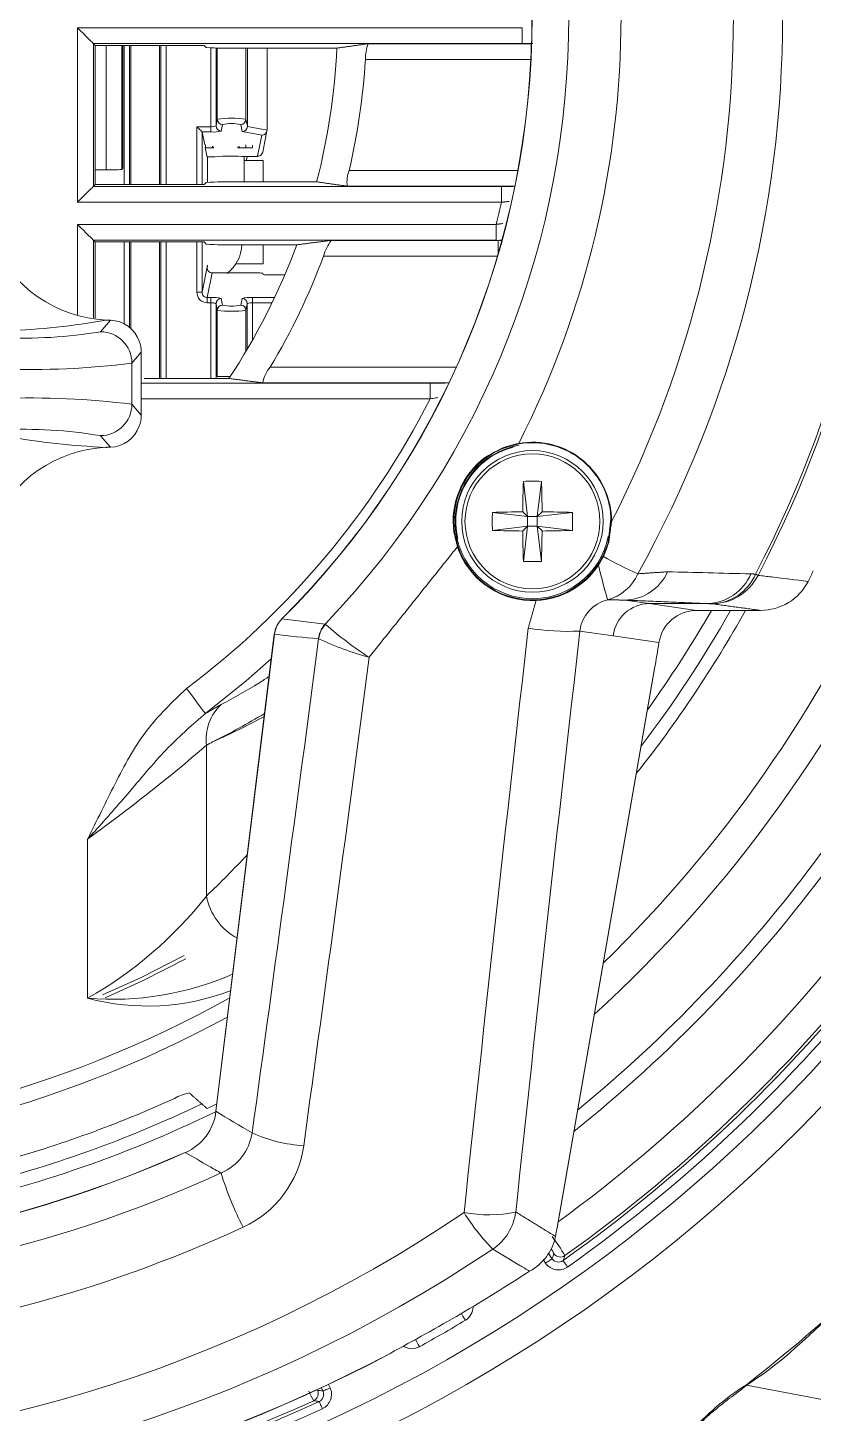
# Model space of a CAD drawing. Extents: x 7 to 113, y 1 to 87.
# Drawn here: x 107.631 to 109.13, y 34.155 to 36.797 of the extents above; entities that cross this region are included whole.
import ezdxf

# ---------------------------------------------------------------- set-up
doc = ezdxf.new("R2010")
doc.units = 0
doc.header["$MEASUREMENT"] = 0
doc.layers.add('OBJECT', color=7, linetype='CONTINUOUS')

msp = doc.modelspace()

# ---------------------------------------------------------------- linework, layer by layer
at = {"layer": 'OBJECT', "lineweight": 15}
for p, q in [((108.5743, 36.7971), (107.7263, 36.7971)), ((107.7263, 36.7971), (107.7263, 36.4643)), ((108.5743, 36.7971), (108.5743, 36.7671)), ((107.7563, 36.7671), (107.76, 36.7635)), ((107.7563, 36.7671), (108.5743, 36.7671)), ((107.7563, 36.4943), (107.7563, 36.7671)), ((107.9675, 36.7635), (107.76, 36.7635)), ((107.76, 36.7635), (107.76, 36.498)), ((107.7806, 36.526), (107.7806, 36.7635)), ((107.8106, 36.7635), (107.8106, 36.527)), ((107.8127, 36.5291), (107.8127, 36.7635)), ((107.8154, 36.498), (107.8154, 36.7635)), ((107.8254, 36.7635), (107.8254, 36.498)), ((107.8279, 36.498), (107.8279, 36.7635)), ((107.8825, 36.7635), (107.8825, 36.498)), ((107.885, 36.498), (107.885, 36.7635)), ((107.895, 36.7635), (107.895, 36.498)), ((107.9675, 36.7635), (107.9717, 36.7593)), ((107.9804, 36.6084), (107.9804, 36.7587)), ((107.9904, 36.7585), (107.9904, 36.6101)), ((107.9929, 36.6226), (107.9929, 36.7585)), ((108.2213, 36.7582), (108.0317, 36.7582)), ((108.0475, 36.7582), (108.0475, 36.6226)), ((108.0502, 36.6092), (108.0502, 36.7582)), ((108.0877, 36.7582), (108.0877, 36.6023)), ((108.592, 36.7666), (108.2805, 36.7666)), ((108.592, 36.7535), (108.592, 36.7666)), ((108.2754, 36.7366), (108.5913, 36.7366)), ((107.9904, 36.6101), (107.9929, 36.6226)), ((108.0475, 36.6226), (108.0502, 36.6092)), ((107.9539, 36.6084), (107.9804, 36.6084)), ((107.9539, 36.498), (107.9539, 36.6084)), ((107.9804, 36.5984), (107.9638, 36.5984)), ((107.9639, 36.5984), (107.9688, 36.5736)), ((107.9639, 36.5984), (107.9639, 36.498)), ((107.9804, 36.5984), (107.9804, 36.6084)), ((108.0029, 36.6127), (108.0004, 36.6001)), ((108.0402, 36.5991), (108.0375, 36.6127)), ((108.0777, 36.5921), (108.0402, 36.5991)), ((108.0502, 36.6089), (108.0502, 36.6092)), ((108.0502, 36.6089), (108.0877, 36.6019)), ((108.0795, 36.5601), (108.0875, 36.6003)), ((108.0877, 36.6019), (108.0877, 36.6023)), ((107.9703, 36.5737), (107.9703, 36.5682)), ((107.9835, 36.5712), (107.9835, 36.5682)), ((107.9858, 36.5682), (107.9858, 36.5702)), ((108.032, 36.5702), (108.032, 36.5682)), ((108.0343, 36.5712), (108.0343, 36.5682)), ((108.0475, 36.5737), (108.0475, 36.5682)), ((108.0602, 36.5731), (108.0602, 36.5682)), ((108.0697, 36.552), (108.0777, 36.5921)), ((107.9703, 36.5682), (107.9688, 36.5682)), ((107.9699, 36.5682), (107.9734, 36.5507)), ((107.9835, 36.5682), (107.9703, 36.5682)), ((107.9734, 36.5507), (107.981, 36.5507)), ((107.9739, 36.548), (107.9734, 36.5507)), ((107.9739, 36.5507), (107.9739, 36.5025)), ((107.9858, 36.5682), (107.9835, 36.5682)), ((108.0343, 36.5682), (108.032, 36.5682)), ((108.0475, 36.5682), (108.0343, 36.5682)), ((108.0398, 36.5516), (108.0647, 36.5516)), ((108.0414, 36.5516), (108.0647, 36.5516)), ((108.0439, 36.5032), (108.0439, 36.5516)), ((108.0801, 36.5437), (108.0439, 36.5437)), ((108.0602, 36.5682), (108.0475, 36.5682)), ((108.0482, 36.5437), (108.0502, 36.5516)), ((108.0647, 36.5516), (108.0697, 36.552)), ((108.0647, 36.5516), (108.0647, 36.5516)), ((108.0788, 36.5585), (108.0795, 36.5601)), ((108.0801, 36.5032), (108.0801, 36.5437)), ((107.7806, 36.526), (107.76, 36.526)), ((107.8106, 36.527), (107.8127, 36.5291)), ((108.5665, 36.5248), (108.2445, 36.5248)), ((107.7563, 36.4943), (107.76, 36.498)), ((108.5349, 36.4943), (107.7563, 36.4943)), ((107.76, 36.498), (107.9675, 36.498)), ((107.9717, 36.5022), (107.9675, 36.498)), ((108.0317, 36.5032), (108.1824, 36.5032)), ((108.241, 36.4949), (108.5607, 36.4949)), ((108.5349, 36.4643), (108.5349, 36.4943)), ((107.7263, 36.4643), (108.5349, 36.4643)), ((108.5247, 36.4221), (107.7263, 36.4221)), ((107.7263, 36.4221), (107.7263, 36.2492)), ((108.5247, 36.4221), (108.5247, 36.3921)), ((107.7563, 36.3921), (107.76, 36.3885)), ((107.7563, 36.3921), (108.5247, 36.3921)), ((107.7563, 36.2438), (107.7563, 36.3921)), ((107.9675, 36.3885), (107.76, 36.3885)), ((107.76, 36.3885), (107.76, 36.2432)), ((107.8154, 36.2317), (107.8154, 36.3885)), ((107.8254, 36.3885), (107.8254, 36.2245)), ((107.8279, 36.2223), (107.8279, 36.3885)), ((107.8825, 36.3885), (107.8825, 36.1282)), ((107.885, 36.1282), (107.885, 36.3885)), ((107.895, 36.3885), (107.895, 36.1282)), ((107.9539, 36.2926), (107.9539, 36.3885)), ((107.9639, 36.3885), (107.9639, 36.2926)), ((107.9675, 36.3885), (107.9717, 36.3843)), ((108.5285, 36.3916), (108.2101, 36.3916)), ((108.5285, 36.3647), (108.5285, 36.3916)), ((108.5361, 36.3918), (108.5315, 36.3921)), ((108.1446, 36.3832), (108.0317, 36.3832)), ((108.0801, 36.3468), (108.0801, 36.3832)), ((108.1955, 36.3616), (108.5276, 36.3616)), ((107.9639, 36.2926), (107.9741, 36.3441)), ((107.9741, 36.3432), (107.9734, 36.3397)), ((108.0801, 36.3468), (108.0277, 36.3468)), ((107.9832, 36.3297), (107.9738, 36.2825)), ((107.9828, 36.3297), (107.9832, 36.3297)), ((107.9832, 36.3297), (108.0697, 36.3297)), ((108.0797, 36.3289), (108.0802, 36.3266)), ((107.9639, 36.2926), (107.9539, 36.2926)), ((107.9738, 36.2825), (107.9804, 36.2825)), ((107.9738, 36.2825), (107.9738, 36.2726)), ((107.9804, 36.2825), (107.9804, 36.2726)), ((108.0004, 36.2808), (108.0029, 36.2682)), ((108.0375, 36.2682), (108.04, 36.2808)), ((108.06, 36.2825), (108.1021, 36.2825)), ((108.06, 36.2726), (108.06, 36.2825)), ((107.9804, 36.2726), (107.9738, 36.2726)), ((107.9804, 36.1282), (107.9804, 36.2726)), ((107.9904, 36.2708), (107.9904, 36.1282)), ((107.9929, 36.2582), (107.9904, 36.2708)), ((107.9929, 36.1318), (107.9929, 36.2582)), ((108.05, 36.2708), (108.0475, 36.2582)), ((108.0475, 36.2582), (108.0475, 36.1801)), ((108.05, 36.1843), (108.05, 36.2708)), ((108.06, 36.2726), (108.06, 36.2016)), ((108.0973, 36.2726), (108.06, 36.2726)), ((107.7699, 36.2173), (107.7888, 36.2393)), ((107.8477, 36.1783), (107.8298, 36.1574)), ((107.8477, 36.1783), (107.8477, 36.1182)), ((107.8298, 36.1574), (107.8298, 36.079)), ((108.4489, 36.1498), (108.0938, 36.1498)), ((108.399, 36.1193), (107.8477, 36.1193)), ((107.8831, 36.1282), (108.015, 36.1282)), ((108.0797, 36.1199), (108.435, 36.1199)), ((108.399, 36.0893), (108.399, 36.1193)), ((107.8477, 36.1182), (107.8477, 36.0582)), ((107.8298, 36.079), (107.8477, 36.0582)), ((107.8477, 36.0893), (108.399, 36.0893)), ((107.7888, 35.9971), (107.7699, 36.0191)), ((108.516, 35.9837), (108.5059, 35.977)), ((108.5771, 35.932), (108.5849, 35.865)), ((108.6113, 35.932), (108.6034, 35.865)), ((108.5179, 35.8728), (108.5849, 35.865)), ((108.5849, 35.865), (108.5758, 35.8741)), ((108.5849, 35.865), (108.5849, 35.8465)), ((108.5849, 35.865), (108.6034, 35.865)), ((108.6125, 35.8741), (108.6034, 35.865)), ((108.6705, 35.8728), (108.6034, 35.865)), ((108.6034, 35.8465), (108.6034, 35.865)), ((108.5179, 35.8386), (108.5849, 35.8465)), ((108.5758, 35.8374), (108.5849, 35.8465)), ((108.5771, 35.7795), (108.5849, 35.8465)), ((108.6034, 35.8465), (108.5849, 35.8465)), ((108.6034, 35.8465), (108.6125, 35.8374)), ((108.6705, 35.8386), (108.6034, 35.8465)), ((108.6113, 35.7795), (108.6034, 35.8465)), ((108.7704, 35.7057), (108.8172, 35.699)), ((108.8172, 35.699), (108.9278, 35.699)), ((108.8172, 35.699), (108.9075, 35.686)), ((108.9075, 35.686), (109.0296, 35.686)), ((108.116, 35.6699), (108.1161, 35.6697)), ((108.7482, 35.6374), (108.6847, 35.6466)), ((108.1016, 35.6405), (107.9899, 34.7308)), ((108.102, 35.6405), (107.9903, 34.7308)), ((108.102, 35.6405), (108.1016, 35.6405)), ((108.8357, 35.6249), (108.7482, 35.6374)), ((108.6411, 34.5092), (108.8273, 35.5749)), ((108.6411, 34.5087), (108.8273, 35.5744)), ((108.8273, 35.5744), (108.8273, 35.5749)), ((107.972, 35.1411), (107.972, 35.4286)), ((107.7454, 34.9464), (107.7454, 35.2499)), ((107.9732, 34.7361), (107.9917, 34.7451)), ((107.9903, 34.7308), (107.9899, 34.7308)), ((108.6411, 34.5087), (108.6411, 34.5092)), ((108.6242, 34.4602), (108.6316, 34.4497)), ((108.6193, 34.4411), (108.6145, 34.448)), ((108.1944, 34.1973), (108.1915, 34.2035)), ((108.2051, 34.2099), (108.208, 34.2036)), ((109.2385, 34.1635), (109.0029, 34.2088))]:
    msp.add_line(p, q, dxfattribs=at)
at = {"layer": 'OBJECT', "lineweight": 15, "flags": 128}
for points in [[(107.7263, 36.7971), (107.7321, 36.7913), (107.7376, 36.7858), (107.7428, 36.7806), (107.7473, 36.7761), (107.751, 36.7724), (107.7539, 36.7696), (107.7556, 36.7678), (107.7563, 36.7671)], [(107.9638, 36.5984), (107.9635, 36.5988), (107.9628, 36.5994), (107.9619, 36.6004), (107.9606, 36.6016), (107.9591, 36.6031), (107.9575, 36.6048), (107.9557, 36.6065), (107.9539, 36.6084)], [(108.0647, 36.5516), (108.0669, 36.5516), (108.0693, 36.5518), (108.0715, 36.5521), (108.0736, 36.5528), (108.076, 36.5542), (108.078, 36.5565), (108.0788, 36.5585)], [(108.0697, 36.552), (108.0716, 36.5522), (108.0735, 36.5528), (108.0752, 36.5537), (108.0767, 36.555), (108.078, 36.5565), (108.0789, 36.5582), (108.0795, 36.5601), (108.0795, 36.5601)], [(107.7263, 36.4643), (107.7321, 36.4701), (107.7376, 36.4757), (107.7428, 36.4808), (107.7473, 36.4853), (107.751, 36.4891), (107.7539, 36.4919), (107.7556, 36.4936), (107.7563, 36.4943)], [(107.7263, 36.4221), (107.7321, 36.4163), (107.7376, 36.4108), (107.7428, 36.4056), (107.7473, 36.4011), (107.751, 36.3974), (107.7539, 36.3946), (107.7556, 36.3928), (107.7563, 36.3921)], [(108.5285, 36.3916), (108.5353, 36.3908), (108.5358, 36.3907)], [(108.7385, 35.8148), (108.7441, 35.8607), (108.7438, 35.866)], [(109.02, 35.7553), (109.0208, 35.7549), (109.0216, 35.7545), (109.0223, 35.7541), (109.0229, 35.7538), (109.0235, 35.7535), (109.024, 35.7532), (109.0244, 35.753), (109.0248, 35.7528)], [(107.9701, 35.4893), (108.048, 35.5516), (108.0959, 35.5938)], [(107.9342, 35.5371), (107.9408, 35.5283), (107.9472, 35.5197), (107.9532, 35.5118), (107.9585, 35.5047), (107.963, 35.4988), (107.9665, 35.4941), (107.9689, 35.4909), (107.9701, 35.4893)], [(107.9296, 35.0278), (107.846, 34.9855), (107.7737, 34.9528)], [(107.9331, 35.0217), (107.849, 34.9792), (107.7786, 34.9473)], [(108.6193, 34.4411), (108.6217, 34.4428), (108.624, 34.4443), (108.6261, 34.4458), (108.6279, 34.4471), (108.6294, 34.4482), (108.6306, 34.449), (108.6313, 34.4495), (108.6316, 34.4497)], [(108.6612, 34.4338), (108.6596, 34.4362), (108.658, 34.4385), (108.6565, 34.4406), (108.6552, 34.4424), (108.6541, 34.4439), (108.6533, 34.4451), (108.6528, 34.4458), (108.6526, 34.4461)], [(108.4587, 34.345), (108.4594, 34.3438), (108.4617, 34.3399), (108.4636, 34.3367), (108.4651, 34.3343), (108.4659, 34.3329), (108.4662, 34.3324)], [(108.3709, 34.2959), (108.3723, 34.2935), (108.3745, 34.2896), (108.3763, 34.2863), (108.3776, 34.2839), (108.3784, 34.2824), (108.3787, 34.2819)], [(108.208, 34.2036), (108.2054, 34.2024), (108.2029, 34.2012), (108.2006, 34.2002), (108.1985, 34.1992), (108.1968, 34.1984), (108.1956, 34.1978), (108.1947, 34.1974), (108.1944, 34.1973)], [(108.1934, 34.1637), (108.1922, 34.1663), (108.191, 34.1689), (108.1899, 34.1712), (108.189, 34.1733), (108.1882, 34.175), (108.1876, 34.1762), (108.1872, 34.177), (108.1871, 34.1773)]]:
    msp.add_lwpolyline(points, dxfattribs=at)
at = {"layer": 'OBJECT', "lineweight": 15}
for radius in [0.135, 0.1287]:
    msp.add_circle((108.5942, 35.8557), radius, dxfattribs=at)
for centre, radius, start, end in [((106.9865, 36.8187), 1.6771, 316.2965, 43.7035), ((106.9722, 36.8187), 1.6211, 314.8733, 45.1267), ((106.9722, 36.8187), 1.6214, 314.8733, 45.1267), ((106.8896, 36.8187), 2.182, 330.8479, 29.1521), ((106.9722, 36.8187), 2.3074, 332.557, 27.443), ((106.9722, 36.8187), 2.3128, 332.557, 27.443), ((106.8652, 36.8187), 2.1125, 332.8646, 27.1354), ((106.968, 36.8187), 1.7953, 333.0241, 26.9759), ((108.017, 37.6538), 0.8957, 267.098, 270.9367), ((106.9727, 36.8182), 1.25, 345.4041, 357.2487), ((108.36, 36.7375), 0.0846, 159.8816, 180.6142), ((106.9727, 36.8182), 1.3053, 347.011, 356.4146), ((108.0202, 36.4254), 0.1991, 82.1104, 97.8896), ((108.0029, 36.6227), 0.01, 180.2079, 270.003), ((108.0375, 36.6227), 0.01, 269.997, 359.7921), ((107.9637, 36.5983), 0.000122, 14.0296, 47.7763), ((107.9827, 36.6246), 0.0163, 261.679, 297.8339), ((107.9852, 36.6592), 0.061, 265.4414, 284.3863), ((108.0004, 36.6101), 0.01, 180.2079, 270.0026), ((108.0202, 36.5337), 0.0808, 77.623, 102.377), ((108.04, 36.6093), 0.0102, 271.3524, 357.7153), ((108.0775, 36.6023), 0.0102, 271.0403, 357.5011), ((108.0182, 36.0675), 0.4846, 87.4541, 94.4022), ((107.7877, 36.7593), 0.2334, 268.2469, 275.615), ((108.2972, 36.5034), 0.0569, 157.8318, 188.6378), ((108.017, 35.6076), 0.8957, 89.0633, 92.902), ((106.9727, 36.8182), 1.6018, 345.6831, 347.2353), ((107.793, 36.4897), 0.2505, 203.7933, 267.1109), ((108.017, 37.2788), 0.8957, 267.098, 270.9367), ((108.2958, 36.3313), 0.1048, 144.8617, 163.1841), ((107.9679, 36.3861), 0.072, 306.6642, 357.7073), ((106.9727, 36.8182), 1.25, 326.4957, 339.635), ((106.9727, 36.8182), 1.3053, 329.1986, 339.5226), ((107.983, 36.3394), 0.00965, 178.1173, 268.6573), ((108.0722, 36.2995), 0.0303, 75.5214, 94.5826), ((108.0878, 36.3559), 0.0303, 255.5118, 274.5922), ((107.9739, 36.2926), 0.02, 179.8795, 269.9076), ((107.9739, 36.2925), 0.01, 179.553, 269.8111), ((107.9852, 36.2222), 0.0606, 75.5132, 94.5907), ((108.0004, 36.2708), 0.01, 89.9957, 179.7921), ((108.0552, 36.2222), 0.0606, 85.4094, 104.4866), ((108.04, 36.2708), 0.01, 0.2084, 90.0043), ((107.9827, 36.2565), 0.0162, 61.9716, 98.3817), ((108.0029, 36.2582), 0.01, 89.9977, 179.7897), ((108.0202, 36.454), 0.1977, 262.0565, 277.9435), ((108.0202, 36.3466), 0.0803, 257.5361, 282.4639), ((108.0375, 36.2582), 0.01, 0.2103, 90.0023), ((108.0577, 36.2565), 0.0162, 81.6183, 118.0284), ((107.5215, 37.7302), 1.513, 272.6337, 279.85), ((107.787, 36.1789), 0.0605, 19.6275, 88.3239), ((107.6242, 37.0881), 0.8829, 267.1427, 279.5009), ((107.7697, 36.1572), 0.0601, 0.2284, 89.8001), ((107.7859, 36.1783), 0.0618, 0.022, 19.9196), ((107.6382, 37.6669), 1.5216, 267.8155, 277.236), ((108.1386, 36.1104), 0.0597, 138.599, 170.8813), ((107.6382, 34.5695), 1.5216, 82.764, 92.1845), ((107.7697, 36.0793), 0.0601, 270.1996, 359.7719), ((106.9727, 36.8182), 1.6018, 306.8896, 332.931), ((107.7859, 36.0582), 0.0618, 340.0804, 359.978), ((107.6242, 35.1483), 0.883, 80.4996, 92.8567), ((107.8392, 37.4109), 1.4152, 259.9002, 267.616), ((107.787, 36.0576), 0.0605, 271.6832, 340.3646), ((107.793, 35.7468), 0.2505, 92.8861, 156.2096), ((108.5942, 35.8557), 0.1474, 99.9104, 348.6768), ((108.5942, 35.8557), 0.1464, 104.4485, 193.4275), ((108.5942, 35.8557), 0.151, 359.8351, 100.0325), ((108.5942, 35.8557), 0.15, 359.8358, 100.035), ((108.5936, 35.8562), 0.1507, 126.0614, 188.2179), ((108.5951, 35.8553), 0.1509, 126.2542, 187.8553), ((108.5067, 35.9787), 0.00188, 203.4842, 246.1948), ((108.5067, 35.9788), 0.00182, 202.7393, 246.8615), ((110.7088, 35.8577), 2.1331, 178.005, 179.5611), ((108.5942, 35.6041), 0.3284, 87.0111, 92.9889), ((106.4796, 35.8577), 2.1331, 0.4389, 1.995), ((108.8462, 35.8557), 0.3287, 177.0143, 182.9857), ((108.5922, 33.7409), 2.1332, 90.4394, 91.9954), ((108.5962, 33.7409), 2.1332, 88.0046, 89.5606), ((108.3422, 35.8557), 0.3287, 357.0143, 2.9857), ((108.4454, 35.8309), 0.00385, 85.3243, 102.7071), ((108.4454, 35.8305), 0.0038, 85.4248, 103.0298), ((108.5942, 35.8557), 0.15, 188.0526, 202.6139), ((108.5921, 37.9667), 2.1294, 268.0038, 269.5626), ((110.7088, 35.8537), 2.1331, 180.4389, 181.995), ((106.4795, 35.8537), 2.1331, 358.005, 359.5611), ((108.5963, 37.9667), 2.1294, 270.4374, 271.9962), ((108.4498, 35.812), 0.00473, 285.5474, 297.9269), ((106.9727, 36.8182), 2.841, 306.0134, 339.2386), ((106.9727, 36.8182), 2.901, 305.4751, 339.7287), ((106.9727, 36.8182), 2.7223, 308.6592, 338.2371), ((108.7403, 35.818), 0.00369, 240.9267, 258.9481), ((108.7403, 35.8183), 0.00353, 240.6449, 259.5032), ((106.9727, 36.8182), 3.0068, 273.8025, 340.2009), ((106.9727, 36.8182), 2.9472, 273.9337, 339.5632), ((108.4531, 35.8024), 0.00507, 289.8695, 301.4622), ((108.5942, 35.8558), 0.1511, 202.6676, 272.6646), ((108.5942, 35.8559), 0.1501, 202.6698, 272.6656), ((108.5942, 36.1074), 0.3284, 267.0111, 272.9889), ((106.9727, 36.8182), 2.9067, 305.3048, 339.3669), ((106.9727, 36.8182), 2.9217, 305.3048, 339.3669), ((106.9727, 36.8182), 2.6951, 309.3168, 337.3213), ((106.9727, 36.8182), 2.5781, 312.4315, 336.1759), ((108.7318, 35.7937), 0.00542, 234.4589, 247.215), ((106.9727, 36.8182), 2.5186, 314.2236, 335.8244), ((109.0994, 36.4444), 0.7528, 240.5867, 246.1725), ((106.9727, 36.8182), 3.76, 279.0637, 343.7593), ((108.5935, 35.857), 0.1512, 272.9153, 326.3609), ((108.595, 35.8546), 0.1498, 272.3624, 326.7125), ((108.7209, 35.7739), 0.00166, 204.3409, 248.229), ((109.9138, 36.0499), 1.2254, 193.089, 196.2993), ((108.7136, 35.792), 0.0894, 285.6608, 336.0858), ((108.768, 35.7983), 0.0927, 271.4964, 335.3084), ((108.9253, 35.7921), 0.0932, 271.5256, 336.9101), ((108.9342, 35.7917), 0.0932, 271.5271, 336.9954), ((108.9362, 35.7979), 0.0994, 270.252, 332.9965), ((109.0299, 35.7873), 0.1014, 269.8533, 332.9334), ((108.6978, 35.7097), 0.0967, 182.1971, 182.8273), ((108.7528, 35.6392), 0.0684, 102.7191, 173.8522), ((108.8176, 35.6291), 0.0698, 90.3175, 173.1576), ((106.9727, 36.8182), 2.3227, 321.579, 330.8258), ((106.9727, 36.8182), 2.2979, 322.7397, 330.4798), ((106.9727, 36.8182), 2.2663, 324.3282, 330.0261), ((108.9077, 35.613), 0.073, 90.1316, 170.6396), ((108.1513, 35.6344), 0.05, 134.8733, 173), ((108.1519, 35.6344), 0.0502, 135.3233, 173.0263), ((108.4606, 38.2466), 2.5998, 262.3856, 264.222), ((108.2357, 35.6258), 0.0502, 137.0807, 173.0518), ((108.2361, 35.6248), 0.0503, 136.6589, 172.1914), ((108.6492, 36.1691), 0.6798, 228.5813, 237.3693), ((249.3496, 19.631), 141.6722, 173.506843, 173.960161), ((247.8641, 19.7142), 140.0883, 173.469592, 173.925428), ((108.6619, 36.1329), 0.4869, 261.0574, 272.6885), ((-32.062, 54.0581), 141.4535, 352.13005, 352.51508), ((108.4413, 36.1838), 0.6082, 245.2044, 254.88), ((105.4349, 36.1671), 3.4437, 350.0992, 350.9414), ((-33.5343, 54.1381), 143.0239, 352.174748, 352.55126), ((108.0621, 35.4397), 0.0908, 132.1673, 187.0344), ((107.3455, 36.7217), 1.4362, 296.3929, 300.8992), ((105.7535, 38.0078), 3.402, 305.839, 310.701), ((107.364, 35.6197), 0.7738, 299.5341, 321.7916), ((108.0854, 35.1627), 0.1154, 190.8203, 241.6132), ((107.7932, 35.5154), 0.571, 265.2021, 293.6279), ((107.8595, 35.3763), 0.4448, 255.1355, 290.894), ((106.9727, 36.8182), 2.1425, 240.8117, 299.1554), ((106.9727, 36.8182), 2.1724, 241.3863, 298.5815), ((106.9725, 36.8185), 3.3058, 307.8845, 322.1155), ((106.9727, 36.8182), 2.2663, 285.4748, 294.4557), ((107.9606, 34.6634), 0.1045, 101.6668, 118.4226), ((106.9727, 36.8182), 2.3227, 281.5486, 295.9658), ((106.9727, 36.8182), 2.2979, 283.8214, 295.5051), ((107.8925, 34.7424), 0.0985, 293.5449, 353.203), ((107.9604, 34.7049), 0.1, 293.3871, 351.2021), ((108.1746, 34.9432), 0.2786, 245.5438, 266.5361), ((106.9722, 36.8187), 2.3696, 246.1107, 293.8893), ((106.9722, 36.8187), 2.3693, 246.1107, 293.8893), ((107.958, 34.693), 0.2017, 294.6398, 352.0362), ((106.9722, 36.8578), 2.4688, 245.3952, 294.6048), ((108.6219, 34.8054), 0.6509, 197.1866, 207.0212), ((106.9722, 36.7432), 2.6625, 235.9271, 304.0729), ((108.5105, 34.7879), 0.2545, 259.4395, 281.7594), ((108.7973, 34.7421), 0.3911, 211.503, 224.5075), ((108.4624, 34.5518), 0.1008, 303.7446, 352.59), ((106.9722, 36.83), 2.555, 245.2451, 294.7549), ((108.5426, 34.5118), 0.0976, 298.2788, 348.3376), ((108.1986, 34.177), 0.5359, 31.34, 35.9987), ((106.9722, 36.7711), 2.774, 236.1247, 303.8753), ((108.6476, 34.4679), 0.015, 215.0249, 305.441), ((104.3652, 36.1128), 4.6, 338.7559, 338.8847), ((108.6439, 34.4583), 0.03, 215.0068, 305.3089), ((108.6439, 34.4583), 0.015, 214.9869, 305.3519), ((108.4508, 34.3581), 0.03, 300.9982, 0), ((106.9727, 36.8182), 2.9, 299.0018, 300.9982), ((108.3642, 34.3081), 0.03, 236.7853, 299.0018), ((106.9727, 36.8182), 2.9217, 241.1451, 294.6952), ((106.9727, 36.8182), 2.9067, 241.4467, 294.6952), ((106.9727, 36.8182), 2.901, 241.6184, 294.5249), ((106.9722, 36.8187), 2.8855, 242.0886, 297.9114), ((106.9722, 36.8187), 2.8851, 242.0886, 297.9114), ((108.3087, 34.2584), 0.154, 203.4942, 211.0795), ((108.1706, 34.1926), 0.015, 294.5633, 24.9734), ((108.1808, 34.191), 0.015, 294.6482, 25.0148), ((108.1808, 34.191), 0.03, 294.6864, 24.9979), ((109.2699, 33.7869), 0.5, 122.3351, 138.7093), ((108.7466, 34.0086), 0.3252, 37.9913, 38.1173), ((109.121, 40.2302), 6.1245, 261.13206, 261.22878)]:
    msp.add_arc(centre, radius, start, end, dxfattribs=at)
for centre, major_axis, ratio, start_param, end_param in [((107.8831, 36.1261), (0.12, 0), 0.017455, 1.570796, 1.824413), ((108.2172, 36.6659), (1.6505, -0.2027), 0.620494, 4.718748, 4.769445), ((107.3166, 36.8182), (1.5813, 0), 0.964711, 5.148081, 5.217901), ((107.1857, 36.8182), (1.6185, 0), 0.982242, 5.21966, 5.228125), ((106.2349, 36.8182), (2.4576, 0), 0.964711, 5.497371, 5.543275), ((112.7657, 36.1074), (6.3338, -0.7777), 0.437652, 3.913662, 3.930016), ((108.6751, 34.3119), (0.0636, 0.5099), 0.121842, 1.188747, 1.215796), ((104.1088, 34.8129), (4.278, 2.9955), 0.745432, 5.44596, 5.448167), ((110.1413, 38.2958), (4.7332, 2.2071), 0.745432, 3.976611, 3.978818)]:
    msp.add_ellipse(centre, major_axis=major_axis, ratio=ratio, start_param=start_param, end_param=end_param, dxfattribs=at)
for points in [[(108.2805, 36.7666), (108.2213, 36.7582)], [(108.5743, 36.7671), (108.595, 36.7672)], [(108.241, 36.4949), (108.1824, 36.5032)], [(108.5574, 36.4942), (108.5349, 36.4943)], [(108.5349, 36.4643), (108.5495, 36.4658)], [(108.5378, 36.4237), (108.5247, 36.4221)], [(108.2101, 36.3916), (108.1446, 36.3832)], [(107.9741, 36.3434), (107.9741, 36.3432)], [(108.1211, 36.3258), (108.0902, 36.3258)], [(107.7804, 36.2395), (107.7888, 36.2393)], [(107.844, 36.1993), (107.8439, 36.1992)], [(108.0797, 36.1199), (108.015, 36.1282)], [(107.8439, 36.0372), (107.844, 36.0371)], [(107.7804, 35.9969), (107.7888, 35.9971)], [(108.5051, 35.978), (108.5049, 35.978)], [(108.5059, 35.977), (108.506, 35.9771)], [(108.7386, 35.8152), (108.7442, 35.8553)], [(108.7452, 35.8552), (108.7397, 35.8148)], [(108.4445, 35.8346), (108.4446, 35.8342)], [(108.4511, 35.8074), (108.4446, 35.8342)], [(108.4457, 35.8343), (108.4457, 35.8347)], [(108.4457, 35.8343), (108.4521, 35.8078)], [(108.4511, 35.8074), (108.2826, 35.5966)], [(108.4546, 35.7982), (108.4511, 35.8074)], [(108.4521, 35.8078), (108.4555, 35.7986)], [(108.7286, 35.7893), (108.7385, 35.8148)], [(108.7396, 35.8144), (108.7297, 35.7887)], [(108.7386, 35.8152), (108.7385, 35.8148)], [(108.7396, 35.8144), (108.7397, 35.8148)], [(108.4546, 35.7982), (108.4548, 35.7976)], [(108.7194, 35.7732), (108.7286, 35.7893)], [(108.7297, 35.7887), (108.7203, 35.7724)], [(108.7953, 35.7558), (108.8522, 35.7596)], [(109.011, 35.7555), (109.02, 35.7553)], [(109.1202, 35.7412), (109.1302, 35.7614)], [(108.5862, 35.6519), (108.6012, 35.7049)], [(108.7704, 35.7057), (108.7377, 35.706)], [(108.9278, 35.699), (108.7704, 35.7057)], [(108.9367, 35.6986), (108.9278, 35.699)], [(109.0296, 35.686), (108.9367, 35.6986)], [(108.1989, 35.66), (108.1995, 35.6594)], [(108.1862, 35.6316), (108.1858, 35.6319)], [(108.0012, 35.507), (107.9701, 35.4893)], [(107.9732, 34.7361), (107.9395, 34.7657)], [(108.5624, 34.5388), (108.6382, 34.4921)], [(108.6382, 34.4921), (108.6389, 34.4964)]]:
    msp.add_open_spline(points, degree=1, dxfattribs=at)
for points, knots in [([(108.0414, 36.5516), (108.0414, 36.5516), (108.0409, 36.5515), (108.0403, 36.5516), (108.0398, 36.5516)], [0, 0, 0, 0, 0.05744, 1, 1, 1, 1]), ([(107.9929, 36.1318), (107.9933, 36.1318), (107.9943, 36.1318), (108.0006, 36.1318), (108.0086, 36.1318), (108.0145, 36.1318), (108.0169, 36.1318)], [0, 0, 0, 0, 0.271757, 0.543508, 0.815266, 1, 1, 1, 1]), ([(108.4271, 36.1192), (108.4227, 36.1193), (108.4136, 36.1193), (108.404, 36.1193), (108.399, 36.1193)], [0, 0, 0, 0, 0.484731, 1, 1, 1, 1]), ([(108.399, 36.0893), (108.4026, 36.09), (108.4076, 36.0909), (108.4124, 36.0917), (108.4137, 36.0919)], [0, 0, 0, 0, 0.730013, 1, 1, 1, 1]), ([(108.5051, 35.978), (108.5194, 35.9867), (108.539, 35.9984), (108.5617, 36.0031), (108.5679, 36.0044)], [0, 0, 0, 0, 0.729926, 1, 1, 1, 1]), ([(108.5681, 36.0034), (108.5518, 35.9991), (108.5295, 35.9931), (108.511, 35.9805), (108.506, 35.9771)], [0, 0, 0, 0, 0.730796, 1, 1, 1, 1]), ([(108.8522, 35.7596), (108.8778, 35.759), (108.931, 35.7577), (108.9837, 35.7563), (109.011, 35.7555)], [0, 0, 0, 0, 0.480479, 1, 1, 1, 1]), ([(109.0248, 35.7528), (109.0334, 35.7518), (109.0652, 35.7479), (109.097, 35.7441), (109.1202, 35.7412)], [0, 0, 0, 0, 0.269854, 1, 1, 1, 1]), ([(108.0917, 35.56), (108.0855, 35.5559), (108.0555, 35.5363), (108.0252, 35.52), (108.0012, 35.507)], [0, 0, 0, 0, 0.206533, 1, 1, 1, 1]), ([(107.9342, 35.5371), (107.9069, 35.5111), (107.8515, 35.4581), (107.7969, 35.3552), (107.763, 35.2852), (107.7455, 35.2501), (107.7454, 35.2499)], [0, 0, 0, 0, 0.32452, 0.659805, 0.998101, 1, 1, 1, 1]), ([(107.7454, 35.2499), (107.7456, 35.2501), (107.7466, 35.2512), (107.7511, 35.2561), (107.7782, 35.286), (107.8292, 35.3438), (107.8944, 35.4234), (107.9461, 35.4685), (107.9701, 35.4893)], [0, 0, 0, 0, 0.002191, 0.013463, 0.059638, 0.364667, 0.706177, 1, 1, 1, 1]), ([(109.5821, 34.788), (109.5821, 34.788), (109.5099, 34.6725), (109.361, 34.5265), (109.1616, 34.3412), (109.0614, 34.2448), (109.0029, 34.2088), (109.0029, 34.2088)], [0, 0, 0, 0, 0.000003, 0.497705, 0.748853, 0.999997, 1, 1, 1, 1]), ([(108.0001, 34.6131), (107.9923, 34.6175), (107.9695, 34.6304), (107.9468, 34.6435), (107.9318, 34.6521)], [0, 0, 0, 0, 0.34328, 1, 1, 1, 1]), ([(108.5888, 34.4258), (108.5826, 34.4295), (108.5591, 34.4435), (108.5356, 34.4576), (108.5184, 34.4679)], [0, 0, 0, 0, 0.265214, 1, 1, 1, 1]), ([(108.6353, 34.4593), (108.6351, 34.4598), (108.6347, 34.4609), (108.6316, 34.4657), (108.6301, 34.4681)], [0, 0, 0, 0, 0.506722, 1, 1, 1, 1]), ([(108.3227, 34.2692), (108.368, 34.2939), (108.4587, 34.3434), (108.5454, 34.3983), (108.5888, 34.4258)], [0, 0, 0, 0, 0.498142, 1, 1, 1, 1]), ([(109.0029, 34.2088), (109.0029, 34.2088), (108.9927, 34.1993), (108.9694, 34.1834), (108.9422, 34.161), (108.9284, 34.1496), (108.9183, 34.1404), (108.9154, 34.1365), (108.9157, 34.1324), (108.9212, 34.1277), (108.9302, 34.1327), (108.9339, 34.1277), (108.9339, 34.1277)], [0, 0, 0, 0, 0.000009, 0.138314, 0.276605, 0.396732, 0.417142, 0.570177, 0.591105, 0.795128, 0.999992, 1, 1, 1, 1])]:
    msp.add_open_spline(points, degree=3, knots=knots, dxfattribs=at)

doc.saveas('drawing.dxf')
